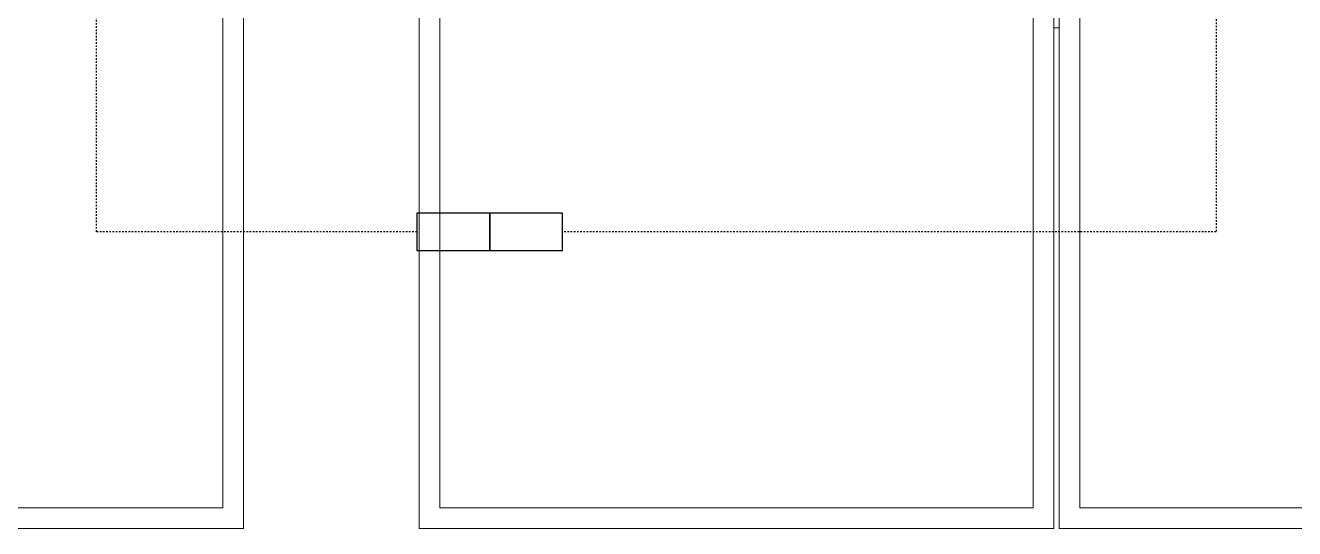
# Model space of a CAD drawing. Header units: feet. Extents: x -327 to 55127, y -2634 to 4121.
# Drawn here: x 4638.3 to 4717.9, y 3657.8 to 3689.4 of the extents above; entities that cross this region are included whole.
import ezdxf

# ---------------------------------------------------------------- set-up
doc = ezdxf.new("R2010")
doc.units = ezdxf.units.FT
doc.header["$MEASUREMENT"] = 0
doc.linetypes.add('HIDDEN', pattern=[0.375, 0.25, -0.125])
for name, color, linetype in [('E-HARN-COMP', 8, 'Continuous'), ('E-TRNK-CABL-NEG', 6, 'HIDDEN'), ('E-TRUNK-CABLE-POS', 6, 'HIDDEN')]:
    doc.layers.add(name, color=color, linetype=linetype)

# ---------------------------------------------------------------- blocks, each defined once
blk = doc.blocks.new('A$C47dfd34d')
at = {"lineweight": 5}
for points in [[(1.95659, 0), (1.95659, 0.41332), (2.16158, 0.41332), (2.16158, 0)], [(2.21824, 0.41332), (2.21824, 0), (2.42323, 0), (2.42323, 0.41332)], [(2.21824, 0), (2.21824, 0.41332)], [(2.4249, 0.41332), (2.4249, 0), (2.62823, 0), (2.62823, 0.41332)], [(2.4249, 0), (2.4249, 0.41332)], [(1.96325, 0.00667), (1.96325, 0.40665), (2.15491, 0.40665), (2.15491, 0.00667)], [(2.41657, 0.40665), (2.41657, 0.00667), (2.22491, 0.00667), (2.22491, 0.40665)], [(2.22491, 0.00667), (2.22491, 0.40665)], [(2.62156, 0.40665), (2.62156, 0.00667), (2.43157, 0.00667), (2.43157, 0.40665)], [(2.43157, 0.00667), (2.43157, 0.40665)]]:
    blk.add_lwpolyline(points, close=True, dxfattribs=at)
for points in [[(2.4249, 0), (2.4249, 0.41332)], [(2.43157, 0.00667), (2.43157, 0.40665)], [(2.42323, 0.16166), (2.4249, 0.16166)]]:
    blk.add_lwpolyline(points, dxfattribs=at)

msp = doc.modelspace()

# ---------------------------------------------------------------- linework, layer by layer
at = {"layer": 'E-HARN-COMP'}
for points in [[(4667.403, 3675.238), (4667.403, 3677.563), (4662.839, 3677.563), (4662.839, 3675.238)], [(4671.967, 3675.238), (4671.967, 3677.563), (4667.403, 3677.563), (4667.403, 3675.238)]]:
    msp.add_lwpolyline(points, close=True, dxfattribs=at)
at = {"layer": 'E-TRNK-CABL-NEG', "ltscale": 0.1}
msp.add_lwpolyline([(4712.984, 3697.936), (4712.984, 3676.401), (4671.967, 3676.401)], dxfattribs=at)
at = {"layer": 'E-TRUNK-CABLE-POS', "ltscale": 0.1}
msp.add_lwpolyline([(4662.839, 3676.401), (4642.733, 3676.401), (4642.733, 3697.936)], dxfattribs=at)

# ---------------------------------------------------------------- block references
at = {"xscale": 194.318304, "yscale": 194.318304, "zscale": 194.318304}
msp.add_blockref('A$C47dfd34d', (4231.926, 3657.779), dxfattribs=at)

doc.saveas('drawing.dxf')
